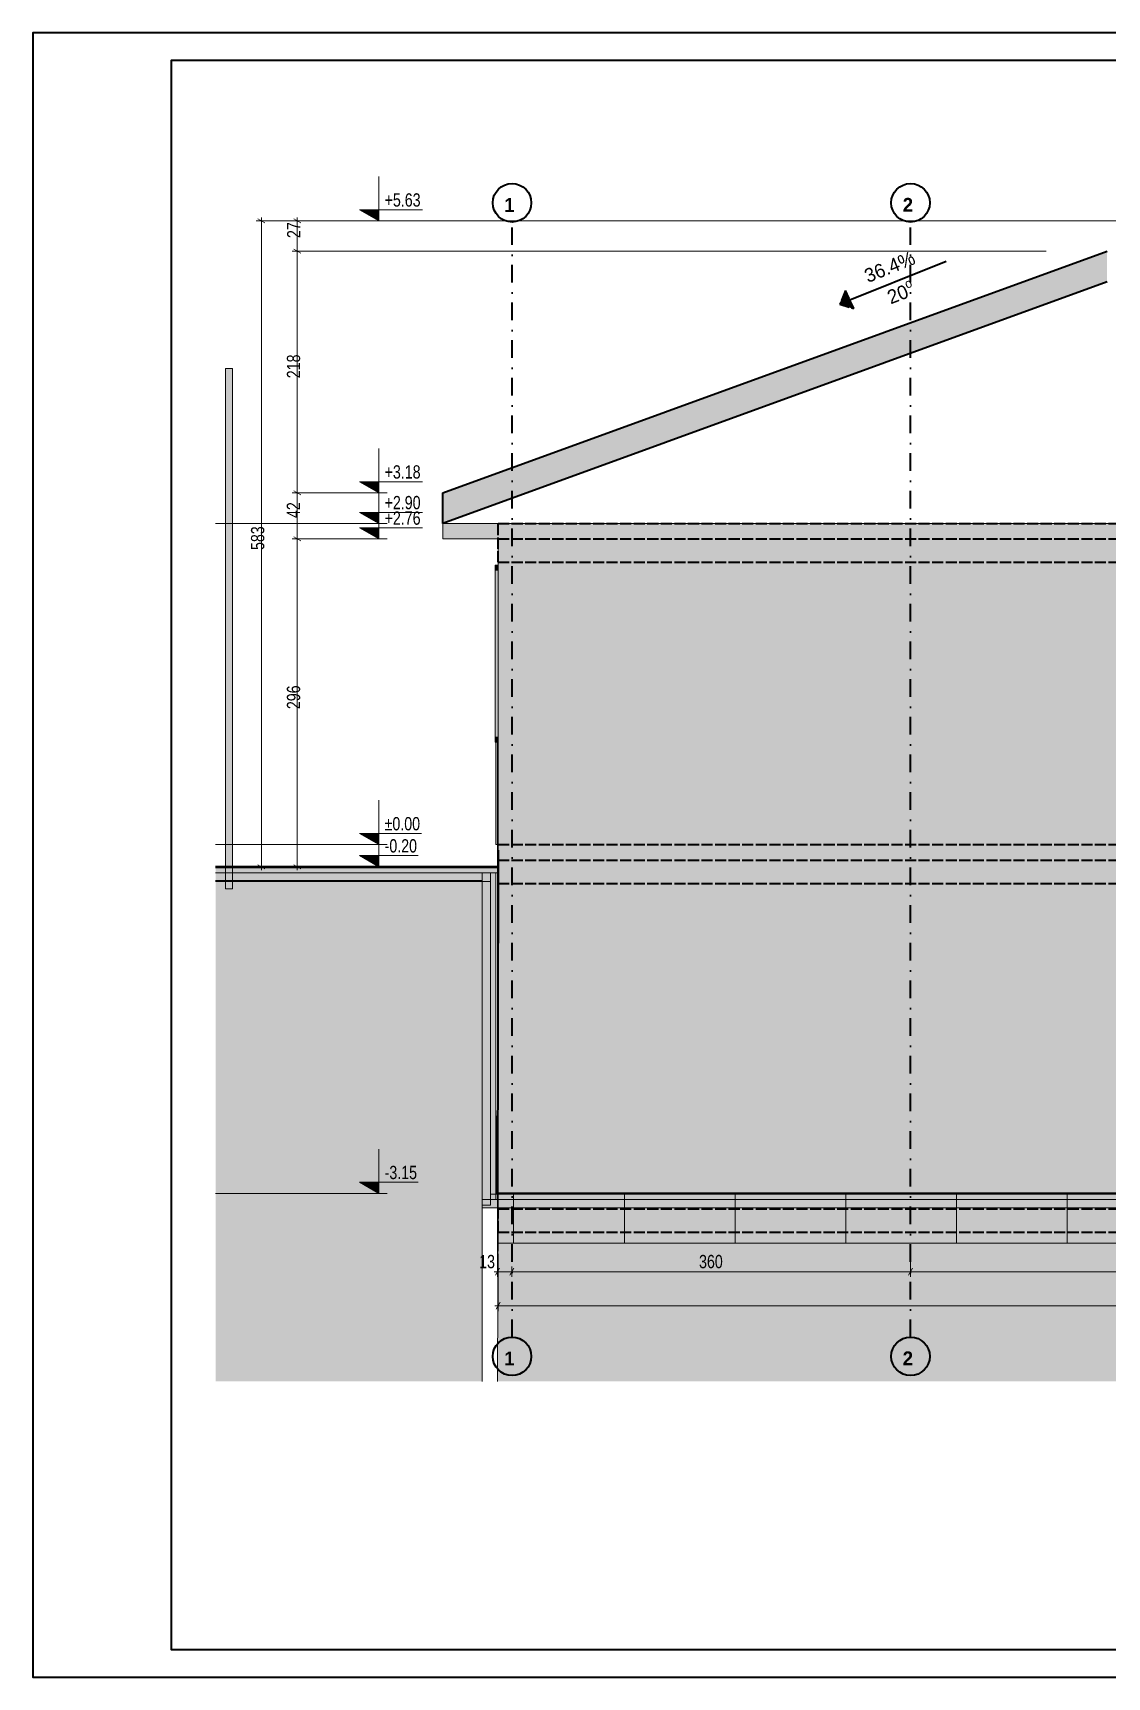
# Model space of a CAD drawing. Header units: millimetres. Extents: x -440 to 2671, y 0 to 297.
# Drawn here: x 884.5 to 1078.5, y 0 to 297 of the extents above; entities that cross this region are included whole.
import ezdxf

# ---------------------------------------------------------------- set-up
doc = ezdxf.new("R2010")
doc.units = ezdxf.units.MM
doc.header["$MEASUREMENT"] = 0
doc.linetypes.add('- Осеви линии', pattern=[6.702778, 3.175, -1.763889, 0, -1.763889])
doc.linetypes.add('- Скирити линии', pattern=[2.45, 2, -0.45])
for name, color, linetype, lineweight, true_color in [('1', 7, 'Continuous', 13, 0x2b2b2b), ('142', 7, 'Continuous', 35, 0x2a2a2a), ('162', 7, 'Continuous', 15, 0xaaaaaa), ('3', 7, 'Continuous', 18, 0x7c7c7c), ('46', 7, 'Continuous', 35, 0x4e4e4e), ('85', 7, 'Continuous', 20, 0x404040), ('87', 7, 'Continuous', 20, 0x6a6a6a), ('88', 7, 'Continuous', 20, 0x5e5e5e), ('89', 7, 'Continuous', 20, 0x111111)]:
    doc.layers.add(name, color=color, linetype=linetype, lineweight=lineweight, true_color=true_color)
for name, color, linetype, lineweight in [('101', 253, 'Continuous', 15), ('129', 255, 'Continuous', 0), ('133', 255, 'Continuous', 0), ('164', 255, 'Continuous', 15), ('41', 7, 'Continuous', 35)]:
    doc.layers.add(name, color=color, linetype=linetype, lineweight=lineweight)
doc.layers.add('RGB colored ARCHICAD elements', color=7, linetype='Continuous')
doc.styles.add('GENERATED_STYLE_4', font='GOTHIC.TTF')
doc.styles.add('GENERATED_STYLE_5', font='GOTHICB.TTF')
doc.styles.add('GENERATED_STYLE_6', font='GOTHIC.TTF')

msp = doc.modelspace()

# ---------------------------------------------------------------- hatches: boundary and pattern name
at = {"linetype": 'Continuous', "lineweight": 0, "true_color": 0xffffff}
for points in [[(968.48, 146.21), (917.45, 146.21), (917.45, 145.28), (968.44, 145.28), (968.48, 145.27)], [(917.45, 53.42), (965.6, 53.42), (965.6, 143.88), (917.45, 143.88)], [(967.13, 86.3), (968.06, 86.3), (968.06, 145.28), (967.13, 145.28)], [(1208.48, 87.22), (967.13, 87.22), (967.13, 86.3), (1208.48, 86.3)], [(968.4, 53.42), (1208.9, 53.42), (1208.89, 84.77), (1207.66, 84.77), (968.48, 84.77)]]:
    msp.add_hatch(color=7, dxfattribs=at).paths.add_polyline_path(points)
at = {"layer": '142', "linetype": 'Continuous', "lineweight": 35, "true_color": 0x2a2a2a}
for points in [[(967.1, 145.28), (917.45, 145.27), (917.45, 143.74), (967.1, 143.74)], [(965.6, 145.28), (965.6, 85.23), (967.13, 85.23), (967.13, 145.28)], [(965.62, 86.3), (965.62, 84.77), (1208.48, 84.77), (1208.48, 86.3)]]:
    msp.add_hatch(color=250, dxfattribs=at).paths.add_polyline_path(points)
at = {"layer": '162', "linetype": 'Continuous', "lineweight": 15, "true_color": 0x2a2a2a}
msp.add_hatch(color=250, dxfattribs=at).paths.add_polyline_path([(1031.25, 250.49), (1030.21, 247.99), (1032.72, 247.2)])
at = {"layer": '85', "linetype": 'Continuous', "lineweight": 20, "true_color": 0x2a2a2a}
for points in [[(946.94, 263.05), (946.94, 265.05), (943.48, 265.05)], [(946.94, 213.92), (946.94, 215.92), (943.48, 215.92)], [(946.94, 208.38), (946.94, 210.38), (943.48, 210.38)], [(946.94, 205.58), (946.94, 207.58), (943.48, 207.58)], [(946.94, 150.38), (946.94, 152.38), (943.48, 152.38)], [(946.94, 146.38), (946.94, 148.38), (943.48, 148.38)], [(946.94, 87.38), (946.94, 89.38), (943.48, 89.38)]]:
    msp.add_hatch(color=250, dxfattribs=at).paths.add_polyline_path(points)
at = {"layer": '89', "linetype": 'Continuous', "lineweight": 20, "true_color": 0x222222}
h = msp.add_hatch(dxfattribs=at)
h.set_pattern_fill('GRID_100X100_0001', color=250, style=0, pattern_type=2)
h.set_pattern_definition([(0, (-168.723, 150.385), (0, 20), []), (90, (-168.723, 150.385), (-20, 0), [])])
h.paths.add_polyline_path([(968.48, 78.38), (1208.48, 78.38), (1208.48, 87.38), (968.48, 87.38)])
at = {"layer": 'RGB colored ARCHICAD elements', "linetype": 'Continuous', "lineweight": 0, "true_color": 0xccbeac}
for points in [[(958.48, 212), (1078.48, 255.68), (1078.48, 257.6), (958.48, 213.92)], [(958.48, 211.36), (1078.48, 255.04), (1078.48, 255.68), (958.48, 212)], [(958.48, 211.36), (958.48, 208.38), (1078.48, 252.06), (1078.48, 255.04)]]:
    msp.add_hatch(color=9, dxfattribs=at).paths.add_polyline_path(points)
at = {"layer": 'RGB colored ARCHICAD elements', "linetype": 'Continuous', "lineweight": 0, "true_color": 0xdbd9cf}
for points in [[(919.28, 142.38), (919.54, 142.38), (919.54, 236.38), (919.28, 236.38)], [(919.54, 236.38), (919.54, 142.38), (919.92, 142.38), (919.92, 236.38)], [(919.92, 236.38), (919.92, 142.38), (920.25, 142.38), (920.25, 236.38)], [(920.25, 236.38), (920.25, 142.38), (920.46, 142.38), (920.46, 236.38)], [(920.46, 236.38), (920.46, 142.38), (920.54, 142.38), (920.54, 236.38)]]:
    msp.add_hatch(color=254, dxfattribs=at).paths.add_polyline_path(points)
at = {"layer": 'RGB colored ARCHICAD elements', "linetype": 'Continuous', "lineweight": 0, "true_color": 0xf2eee3}
for points in [[(958.48, 208.38), (958.48, 205.58), (968.48, 205.58), (968.48, 208.38)], [(968.48, 208.38), (968.48, 150.38), (973.48, 150.38), (973.48, 208.38)], [(1239.48, 208.38), (973.48, 208.38), (973.48, 201.38), (1040.44, 201.38), (1040.44, 205.58), (1045.44, 205.58), (1045.44, 201.38), (1143.48, 201.38), (1143.48, 205.58), (1148.48, 205.58), (1148.48, 201.38), (1203.48, 201.38), (1203.48, 205.58), (1208.48, 205.58), (1208.48, 201.38), (1239.48, 201.38)], [(1040.44, 205.58), (1040.44, 150.38), (1045.44, 150.38), (1045.44, 205.58)], [(973.48, 150.38), (1040.44, 150.38), (1040.44, 201.38), (973.48, 201.38)], [(1045.44, 201.38), (1045.44, 150.38), (1143.48, 150.38), (1143.48, 201.38)], [(968.48, 150.38), (968.48, 87.38), (973.48, 87.38), (973.48, 150.38)], [(973.48, 143.38), (1040.44, 143.38), (1040.44, 147.58), (1045.44, 147.58), (1045.44, 143.38), (1143.48, 143.38), (1143.48, 147.58), (1148.48, 147.58), (1148.48, 143.38), (1203.48, 143.38), (1203.48, 150.38), (973.48, 150.38)], [(1040.44, 147.58), (1040.44, 87.38), (1045.44, 87.38), (1045.44, 147.58)], [(973.48, 87.38), (1040.44, 87.38), (1040.44, 143.38), (973.48, 143.38)], [(1045.44, 87.38), (1143.48, 87.38), (1143.48, 143.38), (1045.44, 143.38)]]:
    msp.add_hatch(color=7, dxfattribs=at).paths.add_polyline_path(points)
at = {"layer": 'RGB colored ARCHICAD elements', "linetype": 'Continuous', "lineweight": 0, "true_color": 0x4e4e49}
for points in [[(967.98, 199.88), (968.48, 199.88), (968.48, 200.88), (967.98, 200.88)], [(967.98, 169.88), (968.48, 169.88), (968.48, 199.88), (967.98, 199.88)], [(967.98, 168.88), (968.48, 168.88), (968.48, 169.88), (967.98, 169.88)]]:
    msp.add_hatch(color=251, dxfattribs=at).paths.add_polyline_path(points)
at = {"layer": 'RGB colored ARCHICAD elements', "linetype": 'Continuous', "lineweight": 0, "true_color": 0x5b5b5b}
msp.add_hatch(color=251, dxfattribs=at).paths.add_polyline_path([(968.48, 168.88), (968.1, 168.88), (968.1, 150.38), (968.48, 150.38)])
at = {"layer": 'RGB colored ARCHICAD elements', "linetype": 'Continuous', "lineweight": 0, "true_color": 0x7f7f7f}
msp.add_hatch(color=8, dxfattribs=at).paths.add_polyline_path([(968.48, 78.38), (1208.48, 78.38), (1208.48, 87.38), (968.48, 87.38)])

# ---------------------------------------------------------------- linework, layer by layer
at = {"layer": '1', "color": 250, "linetype": 'Continuous', "lineweight": 13, "true_color": 0x2a2a2a, "flags": 128}
for points in [[(1031.25, 250.49), (1030.21, 247.99), (1032.72, 247.2)], [(965.6, 145.28), (967.13, 145.28), (967.13, 85.23), (965.6, 85.23)], [(967.13, 86.3), (967.13, 145.28), (968.06, 145.28), (968.06, 86.3)], [(965.62, 86.3), (965.62, 84.77), (1208.48, 84.77), (1208.48, 86.3)], [(1208.48, 87.22), (967.13, 87.22), (967.13, 86.3), (1208.48, 86.3)]]:
    msp.add_lwpolyline(points, close=True, dxfattribs=at)
for points in [[(917.45, 145.28), (968.44, 145.28), (968.48, 145.27), (968.48, 146.21), (917.45, 146.21)], [(917.45, 143.74), (967.1, 143.74), (967.1, 145.28), (917.45, 145.27)]]:
    msp.add_lwpolyline(points, dxfattribs=at)
at = {"layer": '101', "color": 250, "linetype": 'Continuous', "lineweight": 15, "true_color": 0x2a2a2a}
for q in [(968.1, 168.88), (968.48, 150.38)]:
    msp.add_line((968.1, 150.38), q, dxfattribs=at)
at = {"layer": '129', "color": 255, "linetype": 'Continuous', "lineweight": 0, "flags": 128}
msp.add_lwpolyline([(1208.9, 53.42), (1208.89, 84.77), (1207.66, 84.77), (968.48, 84.77), (968.4, 53.42)], dxfattribs=at)
at = {"layer": '133', "color": 255, "linetype": 'Continuous', "lineweight": 0, "flags": 128}
msp.add_lwpolyline([(965.6, 53.42), (965.6, 143.88), (917.45, 143.88)], dxfattribs=at)
at = {"layer": '164', "color": 250, "linetype": 'Continuous', "lineweight": 15, "true_color": 0x2a2a2a}
msp.add_line((973.48, 208.38), (1239.48, 208.38), dxfattribs=at)
at = {"layer": '3', "color": 250, "linetype": 'Continuous', "lineweight": 18, "true_color": 0x2a2a2a}
for p, q in [((967.98, 199.88), (967.98, 200.88)), ((968.48, 200.88), (967.98, 200.88)), ((967.98, 169.88), (967.98, 199.88)), ((967.98, 168.88), (967.98, 169.88)), ((968.48, 168.88), (967.98, 168.88))]:
    msp.add_line(p, q, dxfattribs=at)
at = {"layer": '41', "linetype": 'Continuous', "lineweight": 35}
for p, q in [((958.48, 213.92), (1078.48, 257.6)), ((1078.48, 252.06), (958.48, 208.38)), ((958.48, 212), (958.48, 213.92)), ((958.48, 211.36), (958.48, 212)), ((958.48, 208.38), (958.48, 211.36))]:
    msp.add_line(p, q, dxfattribs=at)
at = {"layer": '41', "color": 7, "linetype": 'Continuous', "lineweight": 35, "flags": 128}
for points in [[(1304.47, 297), (884.47, 297), (884.47, 0), (1304.47, 0)], [(1299.47, 292), (909.47, 292), (909.47, 5), (1299.47, 5)]]:
    msp.add_lwpolyline(points, close=True, dxfattribs=at)
at = {"layer": '41', "color": 250, "linetype": '- Осеви линии', "lineweight": 35, "true_color": 0x2a2a2a, "flags": 128}
for points in [[(971.01, 61.42), (971.01, 262.83)], [(1042.98, 61.42), (1042.98, 262.83)]]:
    msp.add_lwpolyline(points, dxfattribs=at)
at = {"layer": '41', "color": 250, "linetype": 'Continuous', "lineweight": 35, "true_color": 0x2a2a2a, "flags": 128}
for points in [[(1049.44, 255.69), (1030.21, 247.99)], [(968.48, 146.38), (917.45, 146.38)], [(968.48, 147.58), (968.38, 87.38)], [(968.38, 87.38), (968.38, 101.41)], [(1208.48, 87.38), (968.48, 87.38)]]:
    msp.add_lwpolyline(points, dxfattribs=at)
at = {"layer": '41', "color": 250, "linetype": '- Скирити линии', "lineweight": 35, "true_color": 0x2a2a2a, "flags": 128}
msp.add_lwpolyline([(1031.25, 250.49), (1030.21, 247.99), (1032.72, 247.2)], close=True, dxfattribs=at)
for points in [[(968.48, 208.38), (1106.76, 208.38)], [(968.48, 201.38), (968.48, 208.38)], [(968.48, 205.58), (1244.48, 205.58)], [(968.48, 201.38), (1208.48, 201.38)], [(968.48, 150.38), (1244.48, 150.38)], [(968.48, 149.38), (968.48, 142.38)], [(968.48, 147.58), (1244.48, 147.58)], [(968.48, 143.38), (1208.48, 143.38)], [(968.48, 87.38), (1208.48, 87.38)], [(968.48, 80.38), (968.48, 84.89)], [(968.48, 84.58), (1208.48, 84.58)], [(968.48, 80.38), (1208.48, 80.38)]]:
    msp.add_lwpolyline(points, dxfattribs=at)
at = {"layer": '41', "color": 250, "linetype": 'Continuous', "lineweight": 35, "true_color": 0x2a2a2a}
for centre in [(971.01, 266.31), (1042.98, 266.31), (971.01, 57.94), (1042.98, 57.94)]:
    msp.add_circle(centre, 3.48, dxfattribs=at)
at = {"layer": '85', "linetype": 'Continuous', "lineweight": 20}
for p, q in [((946.94, 263.05), (946.94, 271.05)), ((946.94, 263.05), (943.48, 265.05)), ((943.48, 265.05), (946.94, 265.05)), ((946.94, 265.05), (954.83, 265.05)), ((1082.48, 263.05), (924.8, 263.05)), ((926.37, 262.69), (925.12, 263.42)), ((925.74, 263.05), (925.74, 263.67)), ((925.74, 146.38), (925.74, 263.05)), ((1082.48, 263.05), (931.29, 263.05)), ((932.85, 262.69), (931.6, 263.42)), ((932.22, 263.05), (932.22, 263.67)), ((932.22, 257.6), (932.22, 263.05)), ((946.94, 263.05), (945.44, 263.05)), ((946.94, 263.05), (1082.48, 263.05)), ((1067.48, 257.6), (931.29, 257.6)), ((931.6, 257.96), (932.85, 257.23)), ((932.22, 213.92), (932.22, 257.6)), ((946.94, 213.92), (946.94, 221.92)), ((947.48, 213.92), (931.29, 213.92)), ((931.6, 214.28), (932.85, 213.56)), ((932.22, 205.58), (932.22, 213.92)), ((946.94, 213.92), (943.48, 215.92)), ((943.48, 215.92), (946.94, 215.92)), ((946.94, 213.92), (945.44, 213.92)), ((946.94, 208.38), (946.94, 216.38)), ((946.94, 215.92), (954.83, 215.92)), ((946.94, 213.92), (948.44, 213.92)), ((946.94, 205.58), (946.94, 213.58)), ((946.94, 208.38), (917.45, 208.38)), ((946.94, 208.38), (943.48, 210.38)), ((943.48, 210.38), (946.94, 210.38)), ((946.94, 210.38), (954.83, 210.38)), ((946.94, 208.38), (948.44, 208.38)), ((947.48, 205.58), (931.29, 205.58)), ((931.6, 205.95), (932.85, 205.22)), ((932.22, 146.38), (932.22, 205.58)), ((946.94, 205.58), (943.48, 207.58)), ((943.48, 207.58), (946.94, 207.58)), ((946.94, 205.58), (945.44, 205.58)), ((946.94, 207.58), (954.83, 207.58)), ((946.94, 205.58), (948.44, 205.58)), ((968.38, 72.28), (968.38, 169.79)), ((946.94, 150.38), (946.94, 158.38)), ((946.94, 150.38), (943.48, 152.38)), ((943.48, 152.38), (946.94, 152.38)), ((946.94, 146.38), (946.94, 154.38)), ((946.94, 152.38), (954.65, 152.38)), ((946.94, 150.38), (917.45, 150.38)), ((946.94, 150.38), (948.44, 150.38)), ((926.68, 146.38), (924.8, 146.38)), ((925.12, 146.75), (926.37, 146.02)), ((925.74, 145.77), (925.74, 146.38)), ((933.16, 146.38), (931.29, 146.38)), ((931.6, 146.75), (932.85, 146.02)), ((932.22, 145.77), (932.22, 146.38)), ((946.94, 146.38), (943.48, 148.38)), ((943.48, 148.38), (946.94, 148.38)), ((946.94, 146.38), (945.44, 146.38)), ((946.94, 148.38), (954.07, 148.38)), ((946.94, 146.38), (948.44, 146.38)), ((946.94, 87.38), (946.94, 95.38)), ((946.94, 87.38), (943.48, 89.38)), ((943.48, 89.38), (946.94, 89.38)), ((946.94, 89.38), (954.07, 89.38)), ((946.94, 87.38), (917.45, 87.38)), ((946.94, 87.38), (948.44, 87.38)), ((968.48, 66.13), (968.48, 76.43)), ((1042.98, 72.28), (1042.98, 75.3)), ((967.76, 73.22), (968.38, 73.22)), ((968.74, 73.84), (968.01, 72.59)), ((968.38, 73.22), (970.98, 73.22)), ((971.34, 73.84), (970.62, 72.59)), ((970.98, 72.28), (970.98, 74.15)), ((970.98, 73.22), (1042.98, 73.22)), ((1043.34, 73.84), (1042.62, 72.59)), ((1042.98, 73.22), (1145.98, 73.22)), ((967.87, 67.07), (968.48, 67.07)), ((968.84, 67.7), (968.12, 66.45)), ((968.48, 67.07), (1208.48, 67.07))]:
    msp.add_line(p, q, dxfattribs=at)
at = {"layer": '87', "color": 250, "linetype": 'Continuous', "lineweight": 20, "true_color": 0x2a2a2a}
for p, q in [((1040.44, 87.38), (973.48, 87.38)), ((1143.48, 87.38), (1045.44, 87.38))]:
    msp.add_line(p, q, dxfattribs=at)
at = {"layer": '88', "color": 250, "linetype": 'Continuous', "lineweight": 20, "true_color": 0x2a2a2a}
for p, q in [((919.28, 236.38), (919.54, 236.38)), ((919.28, 236.38), (919.28, 142.38)), ((919.54, 236.38), (919.92, 236.38)), ((919.92, 236.38), (920.25, 236.38)), ((920.25, 236.38), (920.46, 236.38)), ((920.46, 236.38), (920.54, 236.38)), ((920.54, 142.38), (920.54, 236.38)), ((968.48, 208.38), (973.48, 208.38)), ((968.48, 150.38), (968.48, 205.58)), ((968.48, 87.38), (968.48, 150.38)), ((919.28, 142.38), (919.54, 142.38)), ((919.54, 142.38), (919.92, 142.38)), ((919.92, 142.38), (920.25, 142.38)), ((920.25, 142.38), (920.46, 142.38)), ((920.46, 142.38), (920.54, 142.38)), ((968.48, 87.38), (973.48, 87.38)), ((1040.44, 87.38), (1045.44, 87.38))]:
    msp.add_line(p, q, dxfattribs=at)
at = {"layer": '89', "color": 250, "linetype": 'Continuous', "lineweight": 20, "true_color": 0x222222}
for p, q in [((958.48, 208.38), (968.48, 208.38)), ((958.48, 205.58), (958.48, 208.38)), ((958.48, 205.58), (968.48, 205.58)), ((968.48, 78.38), (968.48, 87.38)), ((968.48, 78.38), (1208.48, 78.38))]:
    msp.add_line(p, q, dxfattribs=at)

# ---------------------------------------------------------------- texts
at = {"layer": '1', "linetype": 'Continuous', "lineweight": 13, "char_height": 2.4, "attachment_point": 7, "style": 'GENERATED_STYLE_6'}
for s, insert in [('\\A1;{\\W0.800000x;\\pql;\\fCentury Gothic|b0|i0|c0|p34;+5.63}', (947.99, 265.59)), ('\\A1;{\\W0.800000x;\\pql;\\fCentury Gothic|b0|i0|c0|p34;+3.18}', (947.99, 216.46)), ('\\A1;{\\W0.800000x;\\pql;\\fCentury Gothic|b0|i0|c0|p34;+2.90}', (947.99, 210.92)), ('\\A1;{\\W0.800000x;\\pql;\\fCentury Gothic|b0|i0|c0|p34;+2.76}', (947.99, 208.12)), ('\\A1;{\\W0.800000x;\\pql;\\fCentury Gothic|b0|i0|c0|p34;±0.00}', (947.99, 152.92)), ('\\A1;{\\W0.800000x;\\pql;\\fCentury Gothic|b0|i0|c0|p34;-0.20}', (947.99, 148.92)), ('\\A1;{\\W0.800000x;\\pql;\\fCentury Gothic|b0|i0|c0|p34;-3.15}', (947.99, 89.92)), ('\\A1;{\\W0.800000x;\\pql;\\fCentury Gothic|b0|i0|c0|p34;13}', (965.07, 73.83)), ('\\A1;{\\W0.800000x;\\pql;\\fCentury Gothic|b0|i0|c0|p34;360}', (1004.78, 73.83))]:
    msp.add_mtext(s, dxfattribs=dict(at, insert=insert))
at = {"layer": '1', "linetype": 'Continuous', "lineweight": 13, "char_height": 2.4, "attachment_point": 7, "rotation": 90, "style": 'GENERATED_STYLE_6'}
for s, insert in [('\\A1;{\\W0.800000x;\\pql;\\fCentury Gothic|b0|i0|c0|p34;27}', (932.77, 259.94)), ('\\A1;{\\W0.800000x;\\pql;\\fCentury Gothic|b0|i0|c0|p34;218}', (932.77, 234.62)), ('\\A1;{\\W0.800000x;\\pql;\\fCentury Gothic|b0|i0|c0|p34;42}', (932.71, 209.37)), ('\\A1;{\\W0.800000x;\\pql;\\fCentury Gothic|b0|i0|c0|p34;583}', (926.29, 203.59)), ('\\A1;{\\W0.800000x;\\pql;\\fCentury Gothic|b0|i0|c0|p34;296}', (932.77, 174.85))]:
    msp.add_mtext(s, dxfattribs=dict(at, insert=insert))
at = {"layer": '46', "color": 250, "linetype": 'Continuous', "lineweight": 35, "true_color": 0x2a2a2a, "char_height": 2.5, "attachment_point": 5, "style": 'GENERATED_STYLE_5'}
for s, insert in [('\\A1;{\\pqc;\\fCentury Gothic|b1|i0|c204|p34;1}', (970.53, 265.91)), ('\\A1;{\\pqc;\\fCentury Gothic|b1|i0|c204|p34;2}', (1042.5, 265.94)), ('\\A1;{\\pqc;\\fCentury Gothic|b1|i0|c204|p34;1}', (970.53, 57.54)), ('\\A1;{\\pqc;\\fCentury Gothic|b1|i0|c204|p34;2}', (1042.5, 57.58))]:
    msp.add_mtext(s, dxfattribs=dict(at, insert=insert))
at = {"layer": '46', "color": 250, "linetype": 'Continuous', "lineweight": 35, "true_color": 0x2a2a2a, "char_height": 2.5, "attachment_point": 5, "style": 'GENERATED_STYLE_4'}
for s, insert, rotation in [('\\A1;{\\pqc;\\fCentury Gothic|b0|i0|c204|p34;36.4%}', (1039.22, 254.73), 22.0308), ('\\A1;{\\pqc;\\fCentury Gothic|b0|i0|c204|p34;20\\fCentury Gothic|b0|i0|c204|p34;\\A1{\\H.66x;\\Sо^  ;}}', (1041.25, 250.01), 21.1781)]:
    msp.add_mtext(s, dxfattribs=dict(at, insert=insert, rotation=rotation))

doc.saveas('drawing.dxf')
